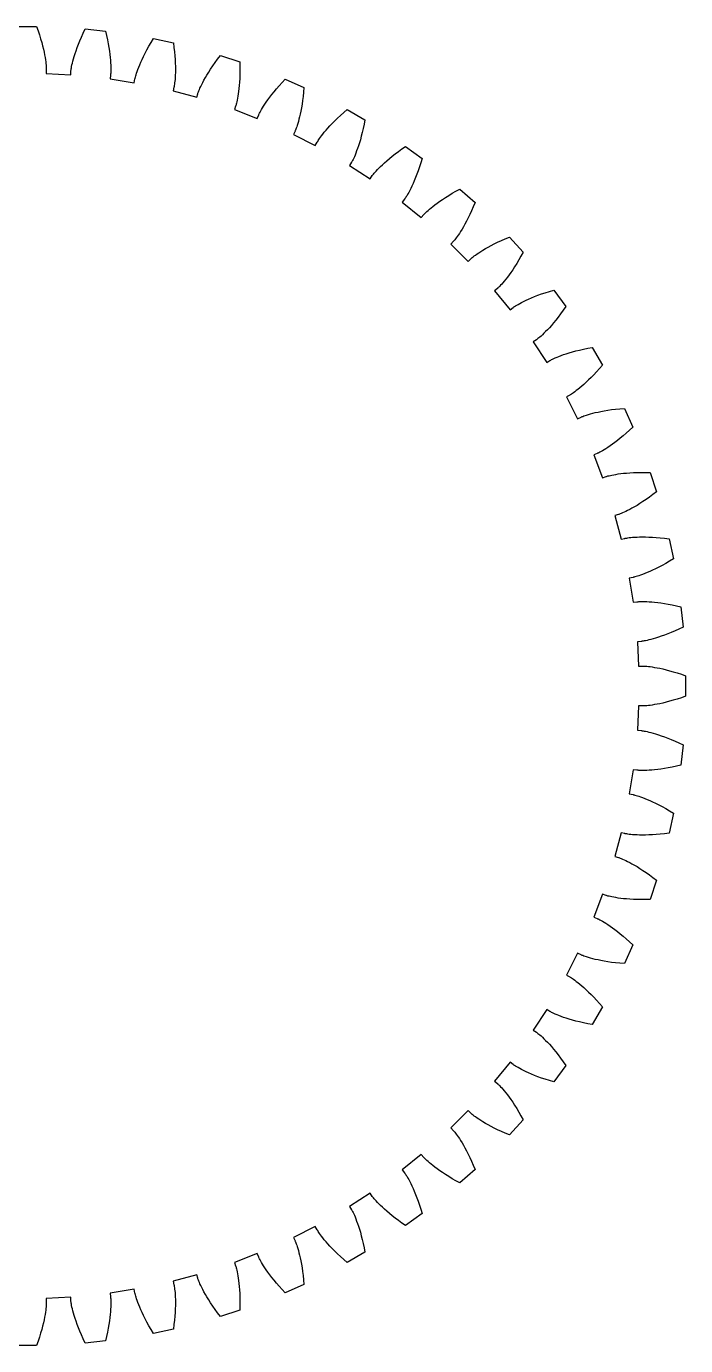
# Model space of a CAD drawing. Extents: x -108 to 108, y -108 to 108.
# Drawn here: x 0 to 108.5, y -108.5 to 108.5 of the extents above; entities that cross this region are included whole.
import ezdxf

# ---------------------------------------------------------------- set-up
doc = ezdxf.new("R2010")
doc.units = 0
doc.layers.add('1', color=7, linetype='CONTINUOUS')

msp = doc.modelspace()

# ---------------------------------------------------------------- linework, layer by layer
at = {"layer": '1', "color": 1}
for p, q in [((-1.68, 108.49), (1.68, 108.49)), ((1.68, 108.49), (1.93, 107.78)), ((1.93, 107.78), (2.15, 107.1)), ((2.15, 107.1), (2.35, 106.46)), ((2.35, 106.46), (2.52, 105.86)), ((8.8, 106.13), (9.06, 106.74)), ((9.06, 106.74), (9.35, 107.39)), ((9.35, 107.39), (9.67, 108.07)), ((9.67, 108.07), (13.01, 107.72)), ((13.01, 107.72), (13.18, 106.99)), ((13.18, 106.99), (13.33, 106.29)), ((20.52, 105.82), (20.91, 106.47)), ((20.91, 106.47), (24.2, 105.77)), ((2.52, 105.86), (2.67, 105.29)), ((2.67, 105.29), (2.8, 104.76)), ((2.8, 104.76), (2.91, 104.26)), ((2.91, 104.26), (3, 103.8)), ((8.01, 104), (8.17, 104.48)), ((8.17, 104.48), (8.35, 104.99)), ((8.35, 104.99), (8.56, 105.54)), ((8.56, 105.54), (8.8, 106.13)), ((13.33, 106.29), (13.46, 105.64)), ((13.46, 105.64), (13.57, 105.02)), ((13.57, 105.02), (13.66, 104.43)), ((13.66, 104.43), (13.73, 103.89)), ((19.55, 104.07), (19.84, 104.63)), ((19.84, 104.63), (20.17, 105.21)), ((20.17, 105.21), (20.52, 105.82)), ((24.2, 105.77), (24.29, 105.02)), ((24.29, 105.02), (24.37, 104.32)), ((24.37, 104.32), (24.43, 103.65)), ((3, 103.8), (3.07, 103.39)), ((3.07, 103.39), (3.13, 103)), ((3.13, 103), (3.18, 102.66)), ((3.18, 102.66), (3.22, 102.36)), ((3.22, 102.36), (3.24, 102.1)), ((3.24, 102.1), (3.26, 101.88)), ((7.45, 101.88), (7.5, 102.14)), ((7.5, 102.14), (7.57, 102.43)), ((7.57, 102.43), (7.65, 102.77)), ((7.65, 102.77), (7.75, 103.14)), ((7.75, 103.14), (7.87, 103.55)), ((7.87, 103.55), (8.01, 104)), ((13.73, 103.89), (13.79, 103.39)), ((13.79, 103.39), (13.83, 102.92)), ((13.83, 102.92), (13.86, 102.5)), ((13.86, 102.5), (13.88, 102.11)), ((13.88, 102.11), (13.9, 101.77)), ((18.49, 101.77), (18.65, 102.16)), ((18.65, 102.16), (18.83, 102.59)), ((18.83, 102.59), (19.04, 103.05)), ((19.04, 103.05), (19.28, 103.54)), ((19.28, 103.54), (19.55, 104.07)), ((24.43, 103.65), (24.47, 103.02)), ((24.47, 103.02), (24.5, 102.43)), ((24.5, 102.43), (24.52, 101.89)), ((30.32, 101.46), (30.67, 101.98)), ((30.67, 101.98), (31.05, 102.53)), ((31.05, 102.53), (31.47, 103.1)), ((31.47, 103.1), (31.93, 103.7)), ((31.93, 103.7), (35.12, 102.66)), ((35.12, 102.66), (35.14, 101.91)), ((3.26, 101.88), (3.27, 101.69)), ((3.28, 101.37), (3.26, 100.75)), ((3.26, 100.75), (7.29, 100.54)), ((3.27, 101.69), (3.28, 101.55)), ((3.28, 101.55), (3.28, 101.45)), ((3.28, 101.45), (3.28, 101.39)), ((3.28, 101.39), (3.28, 101.37)), ((7.29, 100.54), (7.34, 101.16)), ((7.34, 101.24), (7.36, 101.34)), ((7.34, 101.18), (7.34, 101.24)), ((7.34, 101.16), (7.34, 101.18)), ((7.36, 101.34), (7.38, 101.48)), ((7.38, 101.48), (7.41, 101.66)), ((7.41, 101.66), (7.45, 101.88)), ((13.86, 100.47), (13.77, 99.85)), ((13.77, 99.85), (17.76, 99.22)), ((13.87, 100.55), (13.86, 100.49)), ((13.86, 100.49), (13.86, 100.47)), ((13.88, 100.79), (13.87, 100.65)), ((13.87, 100.65), (13.87, 100.55)), ((13.89, 100.98), (13.88, 100.79)), ((13.9, 101.2), (13.89, 100.98)), ((13.9, 101.77), (13.9, 101.46)), ((13.9, 101.46), (13.9, 101.2)), ((17.76, 99.22), (17.87, 99.84)), ((17.87, 99.86), (17.89, 99.92)), ((17.87, 99.84), (17.87, 99.86)), ((17.89, 99.92), (17.91, 100.01)), ((17.91, 100.01), (17.94, 100.15)), ((17.94, 100.15), (17.99, 100.33)), ((17.99, 100.33), (18.05, 100.54)), ((18.05, 100.54), (18.13, 100.79)), ((18.13, 100.79), (18.23, 101.08)), ((18.23, 101.08), (18.35, 101.41)), ((18.35, 101.41), (18.49, 101.77)), ((24.48, 100.1), (24.46, 99.76)), ((24.5, 100.49), (24.48, 100.1)), ((24.52, 100.91), (24.5, 100.49)), ((24.52, 101.89), (24.52, 101.38)), ((24.52, 101.38), (24.52, 100.91)), ((29.23, 99.65), (29.45, 100.06)), ((29.45, 100.06), (29.71, 100.49)), ((29.71, 100.49), (30, 100.96)), ((30, 100.96), (30.32, 101.46)), ((35.11, 99.9), (35.07, 99.31)), ((35.13, 100.53), (35.11, 99.9)), ((35.14, 101.2), (35.13, 100.53)), ((35.14, 101.91), (35.14, 101.2)), ((24.28, 98.47), (24.13, 97.87)), ((24.13, 97.87), (28.03, 96.82)), ((24.29, 98.49), (24.28, 98.47)), ((24.3, 98.55), (24.29, 98.49)), ((24.32, 98.65), (24.3, 98.55)), ((24.34, 98.79), (24.32, 98.65)), ((24.37, 98.97), (24.34, 98.79)), ((24.4, 99.19), (24.37, 98.97)), ((24.43, 99.46), (24.4, 99.19)), ((24.46, 99.76), (24.43, 99.46)), ((28.26, 97.59), (28.31, 97.73)), ((28.31, 97.73), (28.38, 97.9)), ((28.38, 97.9), (28.47, 98.1)), ((28.47, 98.1), (28.57, 98.35)), ((28.57, 98.35), (28.7, 98.62)), ((28.7, 98.62), (28.85, 98.93)), ((28.85, 98.93), (29.02, 99.28)), ((29.02, 99.28), (29.23, 99.65)), ((34.93, 97.8), (34.87, 97.38)), ((34.98, 98.26), (34.93, 97.8)), ((35.03, 98.77), (34.98, 98.26)), ((35.07, 99.31), (35.03, 98.77)), ((40.39, 97.27), (40.76, 97.73)), ((40.76, 97.73), (41.16, 98.21)), ((41.16, 98.21), (41.6, 98.72)), ((41.6, 98.72), (42.08, 99.24)), ((42.08, 99.24), (42.59, 99.79)), ((42.59, 99.79), (45.66, 98.43)), ((45.6, 97.68), (45.53, 96.97)), ((45.66, 98.43), (45.6, 97.68)), ((28.03, 96.82), (28.21, 97.42)), ((28.21, 97.44), (28.23, 97.5)), ((28.21, 97.42), (28.21, 97.44)), ((28.23, 97.5), (28.26, 97.59)), ((34.47, 95.47), (34.45, 95.41)), ((34.5, 95.57), (34.47, 95.47)), ((34.54, 95.71), (34.5, 95.57)), ((34.58, 95.88), (34.54, 95.71)), ((34.63, 96.1), (34.58, 95.88)), ((34.69, 96.36), (34.63, 96.1)), ((34.75, 96.66), (34.69, 96.36)), ((34.81, 96.99), (34.75, 96.66)), ((34.87, 97.38), (34.81, 96.99)), ((39.03, 95.37), (39.24, 95.7)), ((39.24, 95.7), (39.48, 96.05)), ((39.48, 96.05), (39.75, 96.43)), ((39.75, 96.43), (40.05, 96.84)), ((40.05, 96.84), (40.39, 97.27)), ((45.36, 95.68), (45.26, 95.1)), ((45.45, 96.31), (45.36, 95.68)), ((45.53, 96.97), (45.45, 96.31)), ((34.44, 95.39), (34.23, 94.81)), ((34.23, 94.81), (38, 93.36)), ((34.45, 95.41), (34.44, 95.39)), ((38, 93.36), (38.24, 93.94)), ((38.24, 93.96), (38.27, 94.01)), ((38.24, 93.94), (38.24, 93.96)), ((38.27, 94.01), (38.31, 94.11)), ((38.31, 94.11), (38.37, 94.23)), ((38.37, 94.23), (38.46, 94.39)), ((38.46, 94.39), (38.56, 94.59)), ((38.56, 94.59), (38.69, 94.82)), ((38.69, 94.82), (38.85, 95.08)), ((38.85, 95.08), (39.03, 95.37)), ((44.96, 93.61), (44.86, 93.2)), ((45.06, 94.07), (44.96, 93.61)), ((45.16, 94.56), (45.06, 94.07)), ((45.26, 95.1), (45.16, 94.56)), ((50.75, 92.94), (51.2, 93.37)), ((51.2, 93.37), (51.69, 93.83)), ((51.69, 93.83), (52.22, 94.3)), ((52.22, 94.3), (52.79, 94.79)), ((52.79, 94.79), (55.7, 93.11)), ((44.23, 91.27), (43.95, 90.71)), ((44.26, 91.35), (44.23, 91.29)), ((44.23, 91.29), (44.23, 91.27)), ((44.3, 91.44), (44.26, 91.35)), ((44.35, 91.57), (44.3, 91.44)), ((44.42, 91.74), (44.35, 91.57)), ((44.49, 91.95), (44.42, 91.74)), ((44.57, 92.2), (44.49, 91.95)), ((44.66, 92.49), (44.57, 92.2)), ((44.76, 92.82), (44.66, 92.49)), ((44.86, 93.2), (44.76, 92.82)), ((49.03, 91.07), (49.31, 91.4)), ((49.31, 91.4), (49.61, 91.75)), ((49.61, 91.75), (49.96, 92.12)), ((49.96, 92.12), (50.33, 92.52)), ((50.33, 92.52), (50.75, 92.94)), ((55.41, 91.68), (55.26, 91.03)), ((55.56, 92.38), (55.41, 91.68)), ((55.7, 93.11), (55.56, 92.38)), ((43.95, 90.71), (47.55, 88.88)), ((47.55, 88.88), (47.85, 89.43)), ((47.85, 89.43), (47.86, 89.45)), ((47.86, 89.45), (47.89, 89.5)), ((47.89, 89.5), (47.94, 89.58)), ((47.94, 89.58), (48.01, 89.71)), ((48.01, 89.71), (48.11, 89.86)), ((48.11, 89.86), (48.24, 90.04)), ((48.24, 90.04), (48.39, 90.26)), ((48.39, 90.26), (48.58, 90.5)), ((48.58, 90.5), (48.79, 90.77)), ((48.79, 90.77), (49.03, 91.07)), ((54.8, 89.32), (54.65, 88.84)), ((54.96, 89.85), (54.8, 89.32)), ((55.11, 90.42), (54.96, 89.85)), ((55.26, 91.03), (55.11, 90.42)), ((53.86, 86.8), (53.76, 86.6)), ((53.97, 87.04), (53.86, 86.8)), ((54.09, 87.32), (53.97, 87.04)), ((54.22, 87.64), (54.09, 87.32)), ((54.35, 88), (54.22, 87.64)), ((54.5, 88.4), (54.35, 88)), ((54.65, 88.84), (54.5, 88.4)), ((59.73, 86.75), (60.19, 87.12)), ((60.19, 87.12), (60.68, 87.51)), ((60.68, 87.51), (61.22, 87.91)), ((61.22, 87.91), (61.79, 88.33)), ((61.79, 88.33), (62.41, 88.75)), ((62.41, 88.75), (65.12, 86.78)), ((53.52, 86.15), (53.2, 85.62)), ((53.2, 85.62), (56.58, 83.42)), ((53.53, 86.17), (53.52, 86.15)), ((53.56, 86.22), (53.53, 86.17)), ((53.61, 86.31), (53.56, 86.22)), ((53.68, 86.43), (53.61, 86.31)), ((53.76, 86.6), (53.68, 86.43)), ((57.39, 84.51), (57.56, 84.7)), ((57.56, 84.7), (57.77, 84.93)), ((57.77, 84.93), (58.01, 85.18)), ((58.01, 85.18), (58.28, 85.45)), ((58.28, 85.45), (58.59, 85.74)), ((58.59, 85.74), (58.93, 86.06)), ((58.93, 86.06), (59.31, 86.4)), ((59.31, 86.4), (59.73, 86.75)), ((64.48, 84.75), (64.26, 84.16)), ((64.69, 85.39), (64.48, 84.75)), ((64.91, 86.06), (64.69, 85.39)), ((65.12, 86.78), (64.91, 86.06)), ((56.58, 83.42), (56.93, 83.94)), ((56.93, 83.94), (56.94, 83.95)), ((56.94, 83.95), (56.98, 84)), ((56.98, 84), (57.04, 84.08)), ((57.04, 84.08), (57.13, 84.19)), ((57.13, 84.19), (57.24, 84.34)), ((57.24, 84.34), (57.39, 84.51)), ((63.64, 82.64), (63.44, 82.22)), ((63.84, 83.11), (63.64, 82.64)), ((64.05, 83.61), (63.84, 83.11)), ((64.26, 84.16), (64.05, 83.61)), ((62.42, 80.35), (62.34, 80.23)), ((62.52, 80.5), (62.42, 80.35)), ((62.64, 80.69), (62.52, 80.5)), ((62.77, 80.92), (62.64, 80.69)), ((62.92, 81.19), (62.77, 80.92)), ((63.08, 81.49), (62.92, 81.19)), ((63.26, 81.83), (63.08, 81.49)), ((63.44, 82.22), (63.26, 81.83)), ((68.47, 80.03), (68.96, 80.35)), ((68.96, 80.35), (69.5, 80.69)), ((69.5, 80.69), (70.07, 81.03)), ((70.07, 81.03), (70.69, 81.38)), ((70.69, 81.38), (71.34, 81.74)), ((71.34, 81.74), (73.84, 79.5)), ((62.24, 80.08), (61.85, 79.59)), ((61.85, 79.59), (64.99, 77.05)), ((62.25, 80.1), (62.24, 80.08)), ((62.28, 80.15), (62.25, 80.1)), ((62.34, 80.23), (62.28, 80.15)), ((65.91, 78.04), (66.1, 78.22)), ((66.1, 78.22), (66.33, 78.42)), ((66.33, 78.42), (66.59, 78.64)), ((66.59, 78.64), (66.89, 78.89)), ((66.89, 78.89), (67.23, 79.15)), ((67.23, 79.15), (67.61, 79.43)), ((67.61, 79.43), (68.02, 79.72)), ((68.02, 79.72), (68.47, 80.03)), ((73.26, 78.16), (72.98, 77.55)), ((73.55, 78.81), (73.26, 78.16)), ((73.84, 79.5), (73.55, 78.81)), ((64.99, 77.05), (65.39, 77.53)), ((65.39, 77.53), (65.41, 77.54)), ((65.41, 77.54), (65.45, 77.59)), ((65.45, 77.59), (65.52, 77.66)), ((65.52, 77.66), (65.62, 77.76)), ((65.62, 77.76), (65.75, 77.89)), ((65.75, 77.89), (65.91, 78.04)), ((72.18, 75.98), (71.93, 75.54)), ((72.44, 76.46), (72.18, 75.98)), ((72.7, 76.98), (72.44, 76.46)), ((72.98, 77.55), (72.7, 76.98)), ((70.88, 73.92), (70.73, 73.7)), ((71.06, 74.16), (70.88, 73.92)), ((71.25, 74.45), (71.06, 74.16)), ((71.46, 74.77), (71.25, 74.45)), ((71.69, 75.14), (71.46, 74.77)), ((71.93, 75.54), (71.69, 75.14)), ((78.81, 73.55), (79.5, 73.84)), ((79.5, 73.84), (81.74, 71.34)), ((70.27, 73.14), (69.83, 72.69)), ((69.83, 72.69), (72.69, 69.83)), ((70.28, 73.15), (70.27, 73.14)), ((70.32, 73.2), (70.28, 73.15)), ((70.39, 73.27), (70.32, 73.2)), ((70.48, 73.38), (70.39, 73.27)), ((70.59, 73.53), (70.48, 73.38)), ((70.73, 73.7), (70.59, 73.53)), ((74.77, 71.46), (75.14, 71.69)), ((75.14, 71.69), (75.54, 71.93)), ((75.54, 71.93), (75.98, 72.18)), ((75.98, 72.18), (76.46, 72.44)), ((76.46, 72.44), (76.98, 72.7)), ((76.98, 72.7), (77.55, 72.98)), ((77.55, 72.98), (78.16, 73.26)), ((78.16, 73.26), (78.81, 73.55)), ((72.69, 69.83), (73.14, 70.27)), ((73.14, 70.27), (73.15, 70.28)), ((73.15, 70.28), (73.2, 70.32)), ((73.2, 70.32), (73.27, 70.39)), ((73.27, 70.39), (73.38, 70.48)), ((73.38, 70.48), (73.53, 70.59)), ((73.53, 70.59), (73.7, 70.73)), ((73.7, 70.73), (73.92, 70.88)), ((73.92, 70.88), (74.16, 71.06)), ((74.16, 71.06), (74.45, 71.25)), ((74.45, 71.25), (74.77, 71.46)), ((80.69, 69.5), (80.35, 68.96)), ((81.03, 70.07), (80.69, 69.5)), ((81.38, 70.69), (81.03, 70.07)), ((81.74, 71.34), (81.38, 70.69)), ((79.43, 67.61), (79.15, 67.23)), ((79.72, 68.02), (79.43, 67.61)), ((80.03, 68.47), (79.72, 68.02)), ((80.35, 68.96), (80.03, 68.47)), ((77.53, 65.39), (77.05, 64.99)), ((77.54, 65.41), (77.53, 65.39)), ((77.59, 65.45), (77.54, 65.41)), ((77.66, 65.52), (77.59, 65.45)), ((77.76, 65.62), (77.66, 65.52)), ((77.89, 65.75), (77.76, 65.62)), ((78.04, 65.91), (77.89, 65.75)), ((78.22, 66.1), (78.04, 65.91)), ((78.42, 66.33), (78.22, 66.1)), ((78.64, 66.59), (78.42, 66.33)), ((78.89, 66.89), (78.64, 66.59)), ((79.15, 67.23), (78.89, 66.89)), ((86.06, 64.91), (86.78, 65.12)), ((86.78, 65.12), (88.75, 62.41)), ((77.05, 64.99), (79.59, 61.85)), ((81.19, 62.92), (81.49, 63.08)), ((81.49, 63.08), (81.83, 63.26)), ((81.83, 63.26), (82.22, 63.44)), ((82.22, 63.44), (82.64, 63.64)), ((82.64, 63.64), (83.11, 63.84)), ((83.11, 63.84), (83.61, 64.05)), ((83.61, 64.05), (84.16, 64.26)), ((84.16, 64.26), (84.75, 64.48)), ((84.75, 64.48), (85.39, 64.69)), ((85.39, 64.69), (86.06, 64.91)), ((79.59, 61.85), (80.08, 62.24)), ((80.08, 62.24), (80.1, 62.25)), ((80.1, 62.25), (80.15, 62.28)), ((80.15, 62.28), (80.23, 62.34)), ((80.23, 62.34), (80.35, 62.42)), ((80.35, 62.42), (80.5, 62.52)), ((80.5, 62.52), (80.69, 62.64)), ((80.69, 62.64), (80.92, 62.77)), ((80.92, 62.77), (81.19, 62.92)), ((87.91, 61.22), (87.51, 60.68)), ((88.33, 61.79), (87.91, 61.22)), ((88.75, 62.41), (88.33, 61.79)), ((85.74, 58.59), (85.45, 58.28)), ((86.06, 58.93), (85.74, 58.59)), ((86.4, 59.31), (86.06, 58.93)), ((86.75, 59.73), (86.4, 59.31)), ((87.12, 60.19), (86.75, 59.73)), ((87.51, 60.68), (87.12, 60.19)), ((83.94, 56.93), (83.42, 56.58)), ((83.42, 56.58), (85.62, 53.2)), ((83.95, 56.94), (83.94, 56.93)), ((84, 56.98), (83.95, 56.94)), ((84.08, 57.04), (84, 56.98)), ((84.19, 57.13), (84.08, 57.04)), ((84.34, 57.24), (84.19, 57.13)), ((84.51, 57.39), (84.34, 57.24)), ((84.7, 57.56), (84.51, 57.39)), ((84.93, 57.77), (84.7, 57.56)), ((85.18, 58.01), (84.93, 57.77)), ((85.45, 58.28), (85.18, 58.01)), ((87.64, 54.22), (88, 54.35)), ((88, 54.35), (88.4, 54.5)), ((88.4, 54.5), (88.84, 54.65)), ((88.84, 54.65), (89.32, 54.8)), ((89.32, 54.8), (89.85, 54.96)), ((89.85, 54.96), (90.42, 55.11)), ((90.42, 55.11), (91.03, 55.26)), ((91.03, 55.26), (91.68, 55.41)), ((91.68, 55.41), (92.38, 55.56)), ((92.38, 55.56), (93.11, 55.7)), ((93.11, 55.7), (94.79, 52.79)), ((85.62, 53.2), (86.15, 53.52)), ((86.15, 53.52), (86.17, 53.53)), ((86.17, 53.53), (86.22, 53.56)), ((86.22, 53.56), (86.31, 53.61)), ((86.31, 53.61), (86.43, 53.68)), ((86.43, 53.68), (86.6, 53.76)), ((86.6, 53.76), (86.8, 53.86)), ((86.8, 53.86), (87.04, 53.97)), ((87.04, 53.97), (87.32, 54.09)), ((87.32, 54.09), (87.64, 54.22)), ((94.3, 52.22), (93.83, 51.69)), ((94.79, 52.79), (94.3, 52.22)), ((92.12, 49.96), (91.75, 49.61)), ((92.52, 50.33), (92.12, 49.96)), ((92.94, 50.75), (92.52, 50.33)), ((93.37, 51.2), (92.94, 50.75)), ((93.83, 51.69), (93.37, 51.2)), ((89.43, 47.85), (88.88, 47.55)), ((89.45, 47.86), (89.43, 47.85)), ((89.5, 47.89), (89.45, 47.86)), ((89.58, 47.94), (89.5, 47.89)), ((89.71, 48.01), (89.58, 47.94)), ((89.86, 48.11), (89.71, 48.01)), ((90.04, 48.24), (89.86, 48.11)), ((90.26, 48.39), (90.04, 48.24)), ((90.5, 48.58), (90.26, 48.39)), ((90.77, 48.79), (90.5, 48.58)), ((91.07, 49.03), (90.77, 48.79)), ((91.4, 49.31), (91.07, 49.03)), ((91.75, 49.61), (91.4, 49.31)), ((88.88, 47.55), (90.71, 43.95)), ((96.97, 45.53), (97.68, 45.6)), ((97.68, 45.6), (98.43, 45.66)), ((98.43, 45.66), (99.79, 42.59)), ((90.71, 43.95), (91.27, 44.23)), ((91.27, 44.23), (91.29, 44.23)), ((91.29, 44.23), (91.35, 44.26)), ((91.35, 44.26), (91.44, 44.3)), ((91.44, 44.3), (91.57, 44.35)), ((91.57, 44.35), (91.74, 44.42)), ((91.74, 44.42), (91.95, 44.49)), ((91.95, 44.49), (92.2, 44.57)), ((92.2, 44.57), (92.49, 44.66)), ((92.49, 44.66), (92.82, 44.76)), ((92.82, 44.76), (93.2, 44.86)), ((93.2, 44.86), (93.61, 44.96)), ((93.61, 44.96), (94.07, 45.06)), ((94.07, 45.06), (94.56, 45.16)), ((94.56, 45.16), (95.1, 45.26)), ((95.1, 45.26), (95.68, 45.36)), ((95.68, 45.36), (96.31, 45.45)), ((96.31, 45.45), (96.97, 45.53)), ((98.72, 41.6), (98.21, 41.16)), ((99.24, 42.08), (98.72, 41.6)), ((99.79, 42.59), (99.24, 42.08)), ((95.7, 39.24), (95.37, 39.03)), ((96.05, 39.48), (95.7, 39.24)), ((96.43, 39.75), (96.05, 39.48)), ((96.84, 40.05), (96.43, 39.75)), ((97.27, 40.39), (96.84, 40.05)), ((97.73, 40.76), (97.27, 40.39)), ((98.21, 41.16), (97.73, 40.76)), ((93.94, 38.24), (93.36, 38)), ((93.36, 38), (94.81, 34.23)), ((93.96, 38.24), (93.94, 38.24)), ((94.01, 38.27), (93.96, 38.24)), ((94.11, 38.31), (94.01, 38.27)), ((94.23, 38.37), (94.11, 38.31)), ((94.39, 38.46), (94.23, 38.37)), ((94.59, 38.56), (94.39, 38.46)), ((94.82, 38.69), (94.59, 38.56)), ((95.08, 38.85), (94.82, 38.69)), ((95.37, 39.03), (95.08, 38.85)), ((96.36, 34.69), (96.66, 34.75)), ((96.66, 34.75), (96.99, 34.81)), ((96.99, 34.81), (97.38, 34.87)), ((97.38, 34.87), (97.8, 34.93)), ((97.8, 34.93), (98.26, 34.98)), ((98.26, 34.98), (98.77, 35.03)), ((98.77, 35.03), (99.31, 35.07)), ((99.31, 35.07), (99.9, 35.11)), ((99.9, 35.11), (100.53, 35.13)), ((100.53, 35.13), (101.2, 35.14)), ((101.2, 35.14), (101.91, 35.14)), ((101.91, 35.14), (102.66, 35.12)), ((102.66, 35.12), (103.7, 31.93)), ((94.81, 34.23), (95.39, 34.44)), ((95.39, 34.44), (95.41, 34.45)), ((95.41, 34.45), (95.47, 34.47)), ((95.47, 34.47), (95.57, 34.5)), ((95.57, 34.5), (95.71, 34.54)), ((95.71, 34.54), (95.88, 34.58)), ((95.88, 34.58), (96.1, 34.63)), ((96.1, 34.63), (96.36, 34.69)), ((101.98, 30.67), (101.46, 30.32)), ((102.53, 31.05), (101.98, 30.67)), ((103.1, 31.47), (102.53, 31.05)), ((103.7, 31.93), (103.1, 31.47)), ((97.42, 28.21), (96.82, 28.03)), ((97.44, 28.21), (97.42, 28.21)), ((97.5, 28.23), (97.44, 28.21)), ((97.59, 28.26), (97.5, 28.23)), ((97.73, 28.31), (97.59, 28.26)), ((97.9, 28.38), (97.73, 28.31)), ((98.1, 28.47), (97.9, 28.38)), ((98.35, 28.57), (98.1, 28.47)), ((98.62, 28.7), (98.35, 28.57)), ((98.93, 28.85), (98.62, 28.7)), ((99.28, 29.02), (98.93, 28.85)), ((99.65, 29.23), (99.28, 29.02)), ((100.06, 29.45), (99.65, 29.23)), ((100.49, 29.71), (100.06, 29.45)), ((100.96, 30), (100.49, 29.71)), ((101.46, 30.32), (100.96, 30)), ((96.82, 28.03), (97.87, 24.13)), ((97.87, 24.13), (98.47, 24.28)), ((98.47, 24.28), (98.49, 24.29)), ((98.49, 24.29), (98.55, 24.3)), ((98.55, 24.3), (98.65, 24.32)), ((98.65, 24.32), (98.79, 24.34)), ((98.79, 24.34), (98.97, 24.37)), ((98.97, 24.37), (99.19, 24.4)), ((99.19, 24.4), (99.46, 24.43)), ((99.46, 24.43), (99.76, 24.46)), ((99.76, 24.46), (100.1, 24.48)), ((100.1, 24.48), (100.49, 24.5)), ((100.49, 24.5), (100.91, 24.52)), ((100.91, 24.52), (101.38, 24.52)), ((101.38, 24.52), (101.89, 24.52)), ((101.89, 24.52), (102.43, 24.5)), ((102.43, 24.5), (103.02, 24.47)), ((103.02, 24.47), (103.65, 24.43)), ((103.65, 24.43), (104.32, 24.37)), ((104.32, 24.37), (105.02, 24.29)), ((105.02, 24.29), (105.77, 24.2)), ((105.77, 24.2), (106.47, 20.91)), ((104.07, 19.55), (103.54, 19.28)), ((104.63, 19.84), (104.07, 19.55)), ((105.21, 20.17), (104.63, 19.84)), ((105.82, 20.52), (105.21, 20.17)), ((106.47, 20.91), (105.82, 20.52)), ((99.84, 17.87), (99.22, 17.76)), ((99.22, 17.76), (99.85, 13.77)), ((99.86, 17.87), (99.84, 17.87)), ((99.92, 17.89), (99.86, 17.87)), ((100.01, 17.91), (99.92, 17.89)), ((100.15, 17.94), (100.01, 17.91)), ((100.33, 17.99), (100.15, 17.94)), ((100.54, 18.05), (100.33, 17.99)), ((100.79, 18.13), (100.54, 18.05)), ((101.08, 18.23), (100.79, 18.13)), ((101.41, 18.35), (101.08, 18.23)), ((101.77, 18.49), (101.41, 18.35)), ((102.16, 18.65), (101.77, 18.49)), ((102.59, 18.83), (102.16, 18.65)), ((103.05, 19.04), (102.59, 18.83)), ((103.54, 19.28), (103.05, 19.04)), ((99.85, 13.77), (100.47, 13.86)), ((100.47, 13.86), (100.49, 13.86)), ((100.49, 13.86), (100.55, 13.87)), ((100.55, 13.87), (100.65, 13.87)), ((100.65, 13.87), (100.79, 13.88)), ((100.79, 13.88), (100.98, 13.89)), ((100.98, 13.89), (101.2, 13.9)), ((101.2, 13.9), (101.46, 13.9)), ((101.46, 13.9), (101.77, 13.9)), ((101.77, 13.9), (102.11, 13.88)), ((102.11, 13.88), (102.5, 13.86)), ((102.5, 13.86), (102.92, 13.83)), ((102.92, 13.83), (103.39, 13.79)), ((103.39, 13.79), (103.89, 13.73)), ((103.89, 13.73), (104.43, 13.66)), ((104.43, 13.66), (105.02, 13.57)), ((105.02, 13.57), (105.64, 13.46)), ((105.64, 13.46), (106.29, 13.33)), ((106.29, 13.33), (106.99, 13.18)), ((106.99, 13.18), (107.72, 13.01)), ((107.72, 13.01), (108.07, 9.67)), ((106.13, 8.8), (105.54, 8.56)), ((106.74, 9.06), (106.13, 8.8)), ((107.39, 9.35), (106.74, 9.06)), ((108.07, 9.67), (107.39, 9.35)), ((101.16, 7.34), (100.54, 7.29)), ((100.54, 7.29), (100.75, 3.26)), ((101.18, 7.34), (101.16, 7.34)), ((101.24, 7.34), (101.18, 7.34)), ((101.34, 7.36), (101.24, 7.34)), ((101.48, 7.38), (101.34, 7.36)), ((101.66, 7.41), (101.48, 7.38)), ((101.88, 7.45), (101.66, 7.41)), ((102.14, 7.5), (101.88, 7.45)), ((102.43, 7.57), (102.14, 7.5)), ((102.77, 7.65), (102.43, 7.57)), ((103.14, 7.75), (102.77, 7.65)), ((103.55, 7.87), (103.14, 7.75)), ((104, 8.01), (103.55, 7.87)), ((104.48, 8.17), (104, 8.01)), ((104.99, 8.35), (104.48, 8.17)), ((105.54, 8.56), (104.99, 8.35)), ((100.75, 3.26), (101.37, 3.28)), ((101.37, 3.28), (101.39, 3.28)), ((101.39, 3.28), (101.45, 3.28)), ((101.45, 3.28), (101.55, 3.28)), ((101.55, 3.28), (101.69, 3.27)), ((101.69, 3.27), (101.88, 3.26)), ((101.88, 3.26), (102.1, 3.24)), ((102.1, 3.24), (102.36, 3.22)), ((102.36, 3.22), (102.66, 3.18)), ((102.66, 3.18), (103, 3.13)), ((103, 3.13), (103.39, 3.07)), ((103.39, 3.07), (103.8, 3)), ((103.8, 3), (104.26, 2.91)), ((104.26, 2.91), (104.76, 2.8)), ((104.76, 2.8), (105.29, 2.67)), ((105.29, 2.67), (105.86, 2.52)), ((105.86, 2.52), (106.46, 2.35)), ((106.46, 2.35), (107.1, 2.15)), ((107.1, 2.15), (107.78, 1.93)), ((107.78, 1.93), (108.49, 1.68)), ((108.49, 1.68), (108.49, -1.68)), ((107.1, -2.15), (106.46, -2.35)), ((107.78, -1.93), (107.1, -2.15)), ((108.49, -1.68), (107.78, -1.93)), ((100.75, -3.26), (100.54, -7.29)), ((101.37, -3.28), (100.75, -3.26)), ((101.39, -3.28), (101.37, -3.28)), ((101.45, -3.28), (101.39, -3.28)), ((101.55, -3.28), (101.45, -3.28)), ((101.69, -3.27), (101.55, -3.28)), ((101.88, -3.26), (101.69, -3.27)), ((102.1, -3.24), (101.88, -3.26)), ((102.36, -3.22), (102.1, -3.24)), ((102.66, -3.18), (102.36, -3.22)), ((103, -3.13), (102.66, -3.18)), ((103.39, -3.07), (103, -3.13)), ((103.8, -3), (103.39, -3.07)), ((104.26, -2.91), (103.8, -3)), ((104.76, -2.8), (104.26, -2.91)), ((105.29, -2.67), (104.76, -2.8)), ((105.86, -2.52), (105.29, -2.67)), ((106.46, -2.35), (105.86, -2.52)), ((100.54, -7.29), (101.16, -7.34)), ((101.16, -7.34), (101.18, -7.34)), ((101.18, -7.34), (101.24, -7.34)), ((101.24, -7.34), (101.34, -7.36)), ((101.34, -7.36), (101.48, -7.38)), ((101.48, -7.38), (101.66, -7.41)), ((101.66, -7.41), (101.88, -7.45)), ((101.88, -7.45), (102.14, -7.5)), ((102.14, -7.5), (102.43, -7.57)), ((102.43, -7.57), (102.77, -7.65)), ((102.77, -7.65), (103.14, -7.75)), ((103.14, -7.75), (103.55, -7.87)), ((103.55, -7.87), (104, -8.01)), ((104, -8.01), (104.48, -8.17)), ((104.48, -8.17), (104.99, -8.35)), ((104.99, -8.35), (105.54, -8.56)), ((105.54, -8.56), (106.13, -8.8)), ((106.13, -8.8), (106.74, -9.06)), ((106.74, -9.06), (107.39, -9.35)), ((107.39, -9.35), (108.07, -9.67)), ((108.07, -9.67), (107.72, -13.01)), ((107.72, -13.01), (106.99, -13.18)), ((99.85, -13.77), (99.22, -17.76)), ((100.47, -13.86), (99.85, -13.77)), ((100.49, -13.86), (100.47, -13.86)), ((100.55, -13.87), (100.49, -13.86)), ((100.65, -13.87), (100.55, -13.87)), ((100.79, -13.88), (100.65, -13.87)), ((100.98, -13.89), (100.79, -13.88)), ((101.2, -13.9), (100.98, -13.89)), ((101.46, -13.9), (101.2, -13.9)), ((101.77, -13.9), (101.46, -13.9)), ((102.11, -13.88), (101.77, -13.9)), ((102.5, -13.86), (102.11, -13.88)), ((102.92, -13.83), (102.5, -13.86)), ((103.39, -13.79), (102.92, -13.83)), ((103.89, -13.73), (103.39, -13.79)), ((104.43, -13.66), (103.89, -13.73)), ((105.02, -13.57), (104.43, -13.66)), ((105.64, -13.46), (105.02, -13.57)), ((106.29, -13.33), (105.64, -13.46)), ((106.99, -13.18), (106.29, -13.33)), ((99.22, -17.76), (99.84, -17.87)), ((99.84, -17.87), (99.86, -17.87)), ((99.86, -17.87), (99.92, -17.89)), ((99.92, -17.89), (100.01, -17.91)), ((100.01, -17.91), (100.15, -17.94)), ((100.15, -17.94), (100.33, -17.99)), ((100.33, -17.99), (100.54, -18.05)), ((100.54, -18.05), (100.79, -18.13)), ((100.79, -18.13), (101.08, -18.23)), ((101.08, -18.23), (101.41, -18.35)), ((101.41, -18.35), (101.77, -18.49)), ((101.77, -18.49), (102.16, -18.65)), ((102.16, -18.65), (102.59, -18.83)), ((102.59, -18.83), (103.05, -19.04)), ((103.05, -19.04), (103.54, -19.28)), ((103.54, -19.28), (104.07, -19.55)), ((104.07, -19.55), (104.63, -19.84)), ((104.63, -19.84), (105.21, -20.17)), ((105.21, -20.17), (105.82, -20.52)), ((106.47, -20.91), (105.77, -24.2)), ((105.82, -20.52), (106.47, -20.91)), ((97.87, -24.13), (96.82, -28.03)), ((98.47, -24.28), (97.87, -24.13)), ((98.49, -24.29), (98.47, -24.28)), ((98.55, -24.3), (98.49, -24.29)), ((98.65, -24.32), (98.55, -24.3)), ((98.79, -24.34), (98.65, -24.32)), ((98.97, -24.37), (98.79, -24.34)), ((99.19, -24.4), (98.97, -24.37)), ((99.46, -24.43), (99.19, -24.4)), ((99.76, -24.46), (99.46, -24.43)), ((100.1, -24.48), (99.76, -24.46)), ((100.49, -24.5), (100.1, -24.48)), ((100.91, -24.52), (100.49, -24.5)), ((101.38, -24.52), (100.91, -24.52)), ((101.89, -24.52), (101.38, -24.52)), ((102.43, -24.5), (101.89, -24.52)), ((103.02, -24.47), (102.43, -24.5)), ((103.65, -24.43), (103.02, -24.47)), ((104.32, -24.37), (103.65, -24.43)), ((105.02, -24.29), (104.32, -24.37)), ((105.77, -24.2), (105.02, -24.29)), ((96.82, -28.03), (97.42, -28.21)), ((97.42, -28.21), (97.44, -28.21)), ((97.44, -28.21), (97.5, -28.23)), ((97.5, -28.23), (97.59, -28.26)), ((97.59, -28.26), (97.73, -28.31)), ((97.73, -28.31), (97.9, -28.38)), ((97.9, -28.38), (98.1, -28.47)), ((98.1, -28.47), (98.35, -28.57)), ((98.35, -28.57), (98.62, -28.7)), ((98.62, -28.7), (98.93, -28.85)), ((98.93, -28.85), (99.28, -29.02)), ((99.28, -29.02), (99.65, -29.23)), ((99.65, -29.23), (100.06, -29.45)), ((100.06, -29.45), (100.49, -29.71)), ((100.49, -29.71), (100.96, -30)), ((100.96, -30), (101.46, -30.32)), ((101.46, -30.32), (101.98, -30.67)), ((101.98, -30.67), (102.53, -31.05)), ((102.53, -31.05), (103.1, -31.47)), ((103.7, -31.93), (102.66, -35.12)), ((103.1, -31.47), (103.7, -31.93)), ((94.81, -34.23), (93.36, -38)), ((95.39, -34.44), (94.81, -34.23)), ((95.41, -34.45), (95.39, -34.44)), ((95.47, -34.47), (95.41, -34.45)), ((95.57, -34.5), (95.47, -34.47)), ((95.71, -34.54), (95.57, -34.5)), ((95.88, -34.58), (95.71, -34.54)), ((96.1, -34.63), (95.88, -34.58)), ((96.36, -34.69), (96.1, -34.63)), ((96.66, -34.75), (96.36, -34.69)), ((96.99, -34.81), (96.66, -34.75)), ((97.38, -34.87), (96.99, -34.81)), ((97.8, -34.93), (97.38, -34.87)), ((98.26, -34.98), (97.8, -34.93)), ((98.77, -35.03), (98.26, -34.98)), ((99.31, -35.07), (98.77, -35.03)), ((99.9, -35.11), (99.31, -35.07)), ((100.53, -35.13), (99.9, -35.11)), ((101.2, -35.14), (100.53, -35.13)), ((101.91, -35.14), (101.2, -35.14)), ((102.66, -35.12), (101.91, -35.14)), ((93.36, -38), (93.94, -38.24)), ((93.94, -38.24), (93.96, -38.24)), ((93.96, -38.24), (94.01, -38.27)), ((94.01, -38.27), (94.11, -38.31)), ((94.11, -38.31), (94.23, -38.37)), ((94.23, -38.37), (94.39, -38.46)), ((94.39, -38.46), (94.59, -38.56)), ((94.59, -38.56), (94.82, -38.69)), ((94.82, -38.69), (95.08, -38.85)), ((95.08, -38.85), (95.37, -39.03)), ((95.37, -39.03), (95.7, -39.24)), ((95.7, -39.24), (96.05, -39.48)), ((96.05, -39.48), (96.43, -39.75)), ((96.43, -39.75), (96.84, -40.05)), ((96.84, -40.05), (97.27, -40.39)), ((97.27, -40.39), (97.73, -40.76)), ((97.73, -40.76), (98.21, -41.16)), ((98.21, -41.16), (98.72, -41.6)), ((99.79, -42.59), (98.43, -45.66)), ((98.72, -41.6), (99.24, -42.08)), ((99.24, -42.08), (99.79, -42.59)), ((90.71, -43.95), (88.88, -47.55)), ((91.27, -44.23), (90.71, -43.95)), ((91.29, -44.23), (91.27, -44.23)), ((91.35, -44.26), (91.29, -44.23)), ((91.44, -44.3), (91.35, -44.26)), ((91.57, -44.35), (91.44, -44.3)), ((91.74, -44.42), (91.57, -44.35)), ((91.95, -44.49), (91.74, -44.42)), ((92.2, -44.57), (91.95, -44.49)), ((92.49, -44.66), (92.2, -44.57)), ((92.82, -44.76), (92.49, -44.66)), ((93.2, -44.86), (92.82, -44.76)), ((93.61, -44.96), (93.2, -44.86)), ((94.07, -45.06), (93.61, -44.96)), ((94.56, -45.16), (94.07, -45.06)), ((95.1, -45.26), (94.56, -45.16)), ((95.68, -45.36), (95.1, -45.26)), ((96.31, -45.45), (95.68, -45.36)), ((96.97, -45.53), (96.31, -45.45)), ((97.68, -45.6), (96.97, -45.53)), ((88.88, -47.55), (89.43, -47.85)), ((98.43, -45.66), (97.68, -45.6)), ((89.43, -47.85), (89.45, -47.86)), ((89.45, -47.86), (89.5, -47.89)), ((89.5, -47.89), (89.58, -47.94)), ((89.58, -47.94), (89.71, -48.01)), ((89.71, -48.01), (89.86, -48.11)), ((89.86, -48.11), (90.04, -48.24)), ((90.04, -48.24), (90.26, -48.39)), ((90.26, -48.39), (90.5, -48.58)), ((90.5, -48.58), (90.77, -48.79)), ((90.77, -48.79), (91.07, -49.03)), ((91.07, -49.03), (91.4, -49.31)), ((91.4, -49.31), (91.75, -49.61)), ((91.75, -49.61), (92.12, -49.96)), ((92.12, -49.96), (92.52, -50.33)), ((92.52, -50.33), (92.94, -50.75)), ((92.94, -50.75), (93.37, -51.2)), ((93.37, -51.2), (93.83, -51.69)), ((93.83, -51.69), (94.3, -52.22)), ((85.62, -53.2), (83.42, -56.58)), ((86.15, -53.52), (85.62, -53.2)), ((86.17, -53.53), (86.15, -53.52)), ((86.22, -53.56), (86.17, -53.53)), ((86.31, -53.61), (86.22, -53.56)), ((86.43, -53.68), (86.31, -53.61)), ((86.6, -53.76), (86.43, -53.68)), ((86.8, -53.86), (86.6, -53.76)), ((87.04, -53.97), (86.8, -53.86)), ((87.32, -54.09), (87.04, -53.97)), ((87.64, -54.22), (87.32, -54.09)), ((88, -54.35), (87.64, -54.22)), ((94.79, -52.79), (93.11, -55.7)), ((94.3, -52.22), (94.79, -52.79)), ((88.4, -54.5), (88, -54.35)), ((88.84, -54.65), (88.4, -54.5)), ((89.32, -54.8), (88.84, -54.65)), ((89.85, -54.96), (89.32, -54.8)), ((90.42, -55.11), (89.85, -54.96)), ((91.03, -55.26), (90.42, -55.11)), ((91.68, -55.41), (91.03, -55.26)), ((92.38, -55.56), (91.68, -55.41)), ((93.11, -55.7), (92.38, -55.56)), ((83.42, -56.58), (83.94, -56.93)), ((83.94, -56.93), (83.95, -56.94)), ((83.95, -56.94), (84, -56.98)), ((84, -56.98), (84.08, -57.04)), ((84.08, -57.04), (84.19, -57.13)), ((84.19, -57.13), (84.34, -57.24)), ((84.34, -57.24), (84.51, -57.39)), ((84.51, -57.39), (84.7, -57.56)), ((84.7, -57.56), (84.93, -57.77)), ((84.93, -57.77), (85.18, -58.01)), ((85.18, -58.01), (85.45, -58.28)), ((85.45, -58.28), (85.74, -58.59)), ((85.74, -58.59), (86.06, -58.93)), ((86.06, -58.93), (86.4, -59.31)), ((86.4, -59.31), (86.75, -59.73)), ((86.75, -59.73), (87.12, -60.19)), ((87.12, -60.19), (87.51, -60.68)), ((87.51, -60.68), (87.91, -61.22)), ((79.59, -61.85), (77.05, -64.99)), ((80.08, -62.24), (79.59, -61.85)), ((80.1, -62.25), (80.08, -62.24)), ((80.15, -62.28), (80.1, -62.25)), ((80.23, -62.34), (80.15, -62.28)), ((80.35, -62.42), (80.23, -62.34)), ((80.5, -62.52), (80.35, -62.42)), ((80.69, -62.64), (80.5, -62.52)), ((80.92, -62.77), (80.69, -62.64)), ((81.19, -62.92), (80.92, -62.77)), ((81.49, -63.08), (81.19, -62.92)), ((88.75, -62.41), (86.78, -65.12)), ((87.91, -61.22), (88.33, -61.79)), ((88.33, -61.79), (88.75, -62.41)), ((77.05, -64.99), (77.53, -65.39)), ((81.83, -63.26), (81.49, -63.08)), ((82.22, -63.44), (81.83, -63.26)), ((82.64, -63.64), (82.22, -63.44)), ((83.11, -63.84), (82.64, -63.64)), ((83.61, -64.05), (83.11, -63.84)), ((84.16, -64.26), (83.61, -64.05)), ((84.75, -64.48), (84.16, -64.26)), ((85.39, -64.69), (84.75, -64.48)), ((86.06, -64.91), (85.39, -64.69)), ((86.78, -65.12), (86.06, -64.91)), ((77.53, -65.39), (77.54, -65.41)), ((77.54, -65.41), (77.59, -65.45)), ((77.59, -65.45), (77.66, -65.52)), ((77.66, -65.52), (77.76, -65.62)), ((77.76, -65.62), (77.89, -65.75)), ((77.89, -65.75), (78.04, -65.91)), ((78.04, -65.91), (78.22, -66.1)), ((78.22, -66.1), (78.42, -66.33)), ((78.42, -66.33), (78.64, -66.59)), ((78.64, -66.59), (78.89, -66.89)), ((78.89, -66.89), (79.15, -67.23)), ((79.15, -67.23), (79.43, -67.61)), ((79.43, -67.61), (79.72, -68.02)), ((79.72, -68.02), (80.03, -68.47)), ((80.03, -68.47), (80.35, -68.96)), ((80.35, -68.96), (80.69, -69.5)), ((72.69, -69.83), (69.83, -72.69)), ((73.14, -70.27), (72.69, -69.83)), ((73.15, -70.28), (73.14, -70.27)), ((73.2, -70.32), (73.15, -70.28)), ((73.27, -70.39), (73.2, -70.32)), ((73.38, -70.48), (73.27, -70.39)), ((73.53, -70.59), (73.38, -70.48)), ((73.7, -70.73), (73.53, -70.59)), ((73.92, -70.88), (73.7, -70.73)), ((74.16, -71.06), (73.92, -70.88)), ((74.45, -71.25), (74.16, -71.06)), ((74.77, -71.46), (74.45, -71.25)), ((75.14, -71.69), (74.77, -71.46)), ((81.74, -71.34), (79.5, -73.84)), ((80.69, -69.5), (81.03, -70.07)), ((81.03, -70.07), (81.38, -70.69)), ((81.38, -70.69), (81.74, -71.34)), ((69.83, -72.69), (70.27, -73.14)), ((70.27, -73.14), (70.28, -73.15)), ((70.28, -73.15), (70.32, -73.2)), ((70.32, -73.2), (70.39, -73.27)), ((70.39, -73.27), (70.48, -73.38)), ((70.48, -73.38), (70.59, -73.53)), ((70.59, -73.53), (70.73, -73.7)), ((70.73, -73.7), (70.88, -73.92)), ((75.54, -71.93), (75.14, -71.69)), ((75.98, -72.18), (75.54, -71.93)), ((76.46, -72.44), (75.98, -72.18)), ((76.98, -72.7), (76.46, -72.44)), ((77.55, -72.98), (76.98, -72.7)), ((78.16, -73.26), (77.55, -72.98)), ((78.81, -73.55), (78.16, -73.26)), ((79.5, -73.84), (78.81, -73.55)), ((70.88, -73.92), (71.06, -74.16)), ((71.06, -74.16), (71.25, -74.45)), ((71.25, -74.45), (71.46, -74.77)), ((71.46, -74.77), (71.69, -75.14)), ((71.69, -75.14), (71.93, -75.54)), ((71.93, -75.54), (72.18, -75.98)), ((64.99, -77.05), (61.85, -79.59)), ((65.39, -77.53), (64.99, -77.05)), ((65.41, -77.54), (65.39, -77.53)), ((65.45, -77.59), (65.41, -77.54)), ((65.52, -77.66), (65.45, -77.59)), ((65.62, -77.76), (65.52, -77.66)), ((65.75, -77.89), (65.62, -77.76)), ((65.91, -78.04), (65.75, -77.89)), ((66.1, -78.22), (65.91, -78.04)), ((72.18, -75.98), (72.44, -76.46)), ((72.44, -76.46), (72.7, -76.98)), ((72.7, -76.98), (72.98, -77.55)), ((72.98, -77.55), (73.26, -78.16)), ((61.85, -79.59), (62.24, -80.08)), ((62.24, -80.08), (62.25, -80.1)), ((62.25, -80.1), (62.28, -80.15)), ((62.28, -80.15), (62.34, -80.23)), ((62.34, -80.23), (62.42, -80.35)), ((66.33, -78.42), (66.1, -78.22)), ((66.59, -78.64), (66.33, -78.42)), ((66.89, -78.89), (66.59, -78.64)), ((67.23, -79.15), (66.89, -78.89)), ((67.61, -79.43), (67.23, -79.15)), ((68.02, -79.72), (67.61, -79.43)), ((68.47, -80.03), (68.02, -79.72)), ((68.96, -80.35), (68.47, -80.03)), ((73.84, -79.5), (71.34, -81.74)), ((73.26, -78.16), (73.55, -78.81)), ((73.55, -78.81), (73.84, -79.5)), ((62.42, -80.35), (62.52, -80.5)), ((62.52, -80.5), (62.64, -80.69)), ((62.64, -80.69), (62.77, -80.92)), ((62.77, -80.92), (62.92, -81.19)), ((62.92, -81.19), (63.08, -81.49)), ((63.08, -81.49), (63.26, -81.83)), ((63.26, -81.83), (63.44, -82.22)), ((63.44, -82.22), (63.64, -82.64)), ((69.5, -80.69), (68.96, -80.35)), ((70.07, -81.03), (69.5, -80.69)), ((70.69, -81.38), (70.07, -81.03)), ((71.34, -81.74), (70.69, -81.38)), ((56.58, -83.42), (53.2, -85.62)), ((56.93, -83.94), (56.58, -83.42)), ((56.94, -83.95), (56.93, -83.94)), ((56.98, -84), (56.94, -83.95)), ((57.04, -84.08), (56.98, -84)), ((57.13, -84.19), (57.04, -84.08)), ((57.24, -84.34), (57.13, -84.19)), ((57.39, -84.51), (57.24, -84.34)), ((57.56, -84.7), (57.39, -84.51)), ((63.64, -82.64), (63.84, -83.11)), ((63.84, -83.11), (64.05, -83.61)), ((64.05, -83.61), (64.26, -84.16)), ((64.26, -84.16), (64.48, -84.75)), ((53.2, -85.62), (53.52, -86.15)), ((53.52, -86.15), (53.53, -86.17)), ((53.53, -86.17), (53.56, -86.22)), ((53.56, -86.22), (53.61, -86.31)), ((53.61, -86.31), (53.68, -86.43)), ((53.68, -86.43), (53.76, -86.6)), ((53.76, -86.6), (53.86, -86.8)), ((57.77, -84.93), (57.56, -84.7)), ((58.01, -85.18), (57.77, -84.93)), ((58.28, -85.45), (58.01, -85.18)), ((58.59, -85.74), (58.28, -85.45)), ((58.93, -86.06), (58.59, -85.74)), ((59.31, -86.4), (58.93, -86.06)), ((59.73, -86.75), (59.31, -86.4)), ((60.19, -87.12), (59.73, -86.75)), ((65.12, -86.78), (62.41, -88.75)), ((64.48, -84.75), (64.69, -85.39)), ((64.69, -85.39), (64.91, -86.06)), ((64.91, -86.06), (65.12, -86.78)), ((47.55, -88.88), (43.95, -90.71)), ((47.85, -89.43), (47.55, -88.88)), ((53.86, -86.8), (53.97, -87.04)), ((53.97, -87.04), (54.09, -87.32)), ((54.09, -87.32), (54.22, -87.64)), ((54.22, -87.64), (54.35, -88)), ((54.35, -88), (54.5, -88.4)), ((54.5, -88.4), (54.65, -88.84)), ((54.65, -88.84), (54.8, -89.32)), ((60.68, -87.51), (60.19, -87.12)), ((61.22, -87.91), (60.68, -87.51)), ((61.79, -88.33), (61.22, -87.91)), ((62.41, -88.75), (61.79, -88.33)), ((43.95, -90.71), (44.23, -91.27)), ((47.86, -89.45), (47.85, -89.43)), ((47.89, -89.5), (47.86, -89.45)), ((47.94, -89.58), (47.89, -89.5)), ((48.01, -89.71), (47.94, -89.58)), ((48.11, -89.86), (48.01, -89.71)), ((48.24, -90.04), (48.11, -89.86)), ((48.39, -90.26), (48.24, -90.04)), ((48.58, -90.5), (48.39, -90.26)), ((48.79, -90.77), (48.58, -90.5)), ((49.03, -91.07), (48.79, -90.77)), ((49.31, -91.4), (49.03, -91.07)), ((54.8, -89.32), (54.96, -89.85)), ((54.96, -89.85), (55.11, -90.42)), ((55.11, -90.42), (55.26, -91.03)), ((55.26, -91.03), (55.41, -91.68)), ((44.23, -91.27), (44.23, -91.29)), ((44.23, -91.29), (44.26, -91.35)), ((44.26, -91.35), (44.3, -91.44)), ((44.3, -91.44), (44.35, -91.57)), ((44.35, -91.57), (44.42, -91.74)), ((44.42, -91.74), (44.49, -91.95)), ((44.49, -91.95), (44.57, -92.2)), ((44.57, -92.2), (44.66, -92.49)), ((44.66, -92.49), (44.76, -92.82)), ((44.76, -92.82), (44.86, -93.2)), ((44.86, -93.2), (44.96, -93.61)), ((49.61, -91.75), (49.31, -91.4)), ((49.96, -92.12), (49.61, -91.75)), ((50.33, -92.52), (49.96, -92.12)), ((50.75, -92.94), (50.33, -92.52)), ((51.2, -93.37), (50.75, -92.94)), ((55.7, -93.11), (52.79, -94.79)), ((55.41, -91.68), (55.56, -92.38)), ((55.56, -92.38), (55.7, -93.11)), ((38, -93.36), (34.23, -94.81)), ((34.23, -94.81), (34.44, -95.39)), ((34.44, -95.39), (34.45, -95.41)), ((34.45, -95.41), (34.47, -95.47)), ((38.24, -93.94), (38, -93.36)), ((38.24, -93.96), (38.24, -93.94)), ((38.27, -94.01), (38.24, -93.96)), ((38.31, -94.11), (38.27, -94.01)), ((38.37, -94.23), (38.31, -94.11)), ((38.46, -94.39), (38.37, -94.23)), ((38.56, -94.59), (38.46, -94.39)), ((38.69, -94.82), (38.56, -94.59)), ((38.85, -95.08), (38.69, -94.82)), ((39.03, -95.37), (38.85, -95.08)), ((39.24, -95.7), (39.03, -95.37)), ((44.96, -93.61), (45.06, -94.07)), ((45.06, -94.07), (45.16, -94.56)), ((45.16, -94.56), (45.26, -95.1)), ((45.26, -95.1), (45.36, -95.68)), ((51.69, -93.83), (51.2, -93.37)), ((52.22, -94.3), (51.69, -93.83)), ((52.79, -94.79), (52.22, -94.3)), ((28.03, -96.82), (24.13, -97.87)), ((28.21, -97.42), (28.03, -96.82)), ((28.21, -97.44), (28.21, -97.42)), ((28.23, -97.5), (28.21, -97.44)), ((28.26, -97.59), (28.23, -97.5)), ((28.31, -97.73), (28.26, -97.59)), ((34.47, -95.47), (34.5, -95.57)), ((34.5, -95.57), (34.54, -95.71)), ((34.54, -95.71), (34.58, -95.88)), ((34.58, -95.88), (34.63, -96.1)), ((34.63, -96.1), (34.69, -96.36)), ((34.69, -96.36), (34.75, -96.66)), ((34.75, -96.66), (34.81, -96.99)), ((34.81, -96.99), (34.87, -97.38)), ((34.87, -97.38), (34.93, -97.8)), ((39.48, -96.05), (39.24, -95.7)), ((39.75, -96.43), (39.48, -96.05)), ((40.05, -96.84), (39.75, -96.43)), ((40.39, -97.27), (40.05, -96.84)), ((40.76, -97.73), (40.39, -97.27)), ((45.36, -95.68), (45.45, -96.31)), ((45.45, -96.31), (45.53, -96.97)), ((45.53, -96.97), (45.6, -97.68)), ((17.76, -99.22), (13.77, -99.85)), ((17.87, -99.84), (17.76, -99.22)), ((24.13, -97.87), (24.28, -98.47)), ((24.28, -98.47), (24.29, -98.49)), ((24.29, -98.49), (24.3, -98.55)), ((24.3, -98.55), (24.32, -98.65)), ((24.32, -98.65), (24.34, -98.79)), ((24.34, -98.79), (24.37, -98.97)), ((24.37, -98.97), (24.4, -99.19)), ((24.4, -99.19), (24.43, -99.46)), ((24.43, -99.46), (24.46, -99.76)), ((24.46, -99.76), (24.48, -100.1)), ((28.38, -97.9), (28.31, -97.73)), ((28.47, -98.1), (28.38, -97.9)), ((28.57, -98.35), (28.47, -98.1)), ((28.7, -98.62), (28.57, -98.35)), ((28.85, -98.93), (28.7, -98.62)), ((29.02, -99.28), (28.85, -98.93)), ((29.23, -99.65), (29.02, -99.28)), ((29.45, -100.06), (29.23, -99.65)), ((34.93, -97.8), (34.98, -98.26)), ((34.98, -98.26), (35.03, -98.77)), ((35.03, -98.77), (35.07, -99.31)), ((35.07, -99.31), (35.11, -99.9)), ((41.16, -98.21), (40.76, -97.73)), ((41.6, -98.72), (41.16, -98.21)), ((42.08, -99.24), (41.6, -98.72)), ((42.59, -99.79), (42.08, -99.24)), ((45.66, -98.43), (42.59, -99.79)), ((45.6, -97.68), (45.66, -98.43)), ((3.26, -101.88), (3.24, -102.1)), ((7.29, -100.54), (3.26, -100.75)), ((3.26, -100.75), (3.28, -101.37)), ((3.27, -101.69), (3.26, -101.88)), ((3.28, -101.55), (3.27, -101.69)), ((3.28, -101.37), (3.28, -101.39)), ((3.28, -101.39), (3.28, -101.45)), ((3.28, -101.45), (3.28, -101.55)), ((7.34, -101.16), (7.29, -100.54)), ((7.34, -101.18), (7.34, -101.16)), ((7.34, -101.24), (7.34, -101.18)), ((7.36, -101.34), (7.34, -101.24)), ((7.38, -101.48), (7.36, -101.34)), ((7.41, -101.66), (7.38, -101.48)), ((7.45, -101.88), (7.41, -101.66)), ((7.5, -102.14), (7.45, -101.88)), ((13.77, -99.85), (13.86, -100.47)), ((13.86, -100.47), (13.86, -100.49)), ((13.86, -100.49), (13.87, -100.55)), ((13.87, -100.55), (13.87, -100.65)), ((13.87, -100.65), (13.88, -100.79)), ((13.88, -100.79), (13.89, -100.98)), ((13.9, -101.77), (13.88, -102.11)), ((13.89, -100.98), (13.9, -101.2)), ((13.9, -101.2), (13.9, -101.46)), ((13.9, -101.46), (13.9, -101.77)), ((17.87, -99.86), (17.87, -99.84)), ((17.89, -99.92), (17.87, -99.86)), ((17.91, -100.01), (17.89, -99.92)), ((17.94, -100.15), (17.91, -100.01)), ((17.99, -100.33), (17.94, -100.15)), ((18.05, -100.54), (17.99, -100.33)), ((18.13, -100.79), (18.05, -100.54)), ((18.23, -101.08), (18.13, -100.79)), ((18.35, -101.41), (18.23, -101.08)), ((18.49, -101.77), (18.35, -101.41)), ((18.65, -102.16), (18.49, -101.77)), ((24.48, -100.1), (24.5, -100.49)), ((24.5, -100.49), (24.52, -100.91)), ((24.52, -101.89), (24.5, -102.43)), ((24.52, -100.91), (24.52, -101.38)), ((24.52, -101.38), (24.52, -101.89)), ((29.71, -100.49), (29.45, -100.06)), ((30, -100.96), (29.71, -100.49)), ((30.32, -101.46), (30, -100.96)), ((30.67, -101.98), (30.32, -101.46)), ((35.11, -99.9), (35.13, -100.53)), ((35.14, -101.91), (35.12, -102.66)), ((35.13, -100.53), (35.14, -101.2)), ((35.14, -101.2), (35.14, -101.91)), ((3, -103.8), (2.91, -104.26)), ((3.07, -103.39), (3, -103.8)), ((3.13, -103), (3.07, -103.39)), ((3.18, -102.66), (3.13, -103)), ((3.22, -102.36), (3.18, -102.66)), ((3.24, -102.1), (3.22, -102.36)), ((7.57, -102.43), (7.5, -102.14)), ((7.65, -102.77), (7.57, -102.43)), ((7.75, -103.14), (7.65, -102.77)), ((7.87, -103.55), (7.75, -103.14)), ((8.01, -104), (7.87, -103.55)), ((8.17, -104.48), (8.01, -104)), ((13.73, -103.89), (13.66, -104.43)), ((13.79, -103.39), (13.73, -103.89)), ((13.83, -102.92), (13.79, -103.39)), ((13.86, -102.5), (13.83, -102.92)), ((13.88, -102.11), (13.86, -102.5)), ((18.83, -102.59), (18.65, -102.16)), ((19.04, -103.05), (18.83, -102.59)), ((19.28, -103.54), (19.04, -103.05)), ((19.55, -104.07), (19.28, -103.54)), ((19.84, -104.63), (19.55, -104.07)), ((24.43, -103.65), (24.37, -104.32)), ((24.47, -103.02), (24.43, -103.65)), ((24.5, -102.43), (24.47, -103.02)), ((31.05, -102.53), (30.67, -101.98)), ((31.47, -103.1), (31.05, -102.53)), ((31.93, -103.7), (31.47, -103.1)), ((35.12, -102.66), (31.93, -103.7)), ((2.52, -105.86), (2.35, -106.46)), ((2.67, -105.29), (2.52, -105.86)), ((2.8, -104.76), (2.67, -105.29)), ((2.91, -104.26), (2.8, -104.76)), ((8.35, -104.99), (8.17, -104.48)), ((8.56, -105.54), (8.35, -104.99)), ((8.8, -106.13), (8.56, -105.54)), ((9.06, -106.74), (8.8, -106.13)), ((13.33, -106.29), (13.18, -106.99)), ((13.46, -105.64), (13.33, -106.29)), ((13.57, -105.02), (13.46, -105.64)), ((13.66, -104.43), (13.57, -105.02)), ((20.17, -105.21), (19.84, -104.63)), ((20.52, -105.82), (20.17, -105.21)), ((20.91, -106.47), (20.52, -105.82)), ((24.2, -105.77), (20.91, -106.47)), ((24.29, -105.02), (24.2, -105.77)), ((24.37, -104.32), (24.29, -105.02)), ((1.68, -108.49), (-1.68, -108.49)), ((1.93, -107.78), (1.68, -108.49)), ((2.15, -107.1), (1.93, -107.78)), ((2.35, -106.46), (2.15, -107.1)), ((9.35, -107.39), (9.06, -106.74)), ((9.67, -108.07), (9.35, -107.39)), ((13.01, -107.72), (9.67, -108.07)), ((13.18, -106.99), (13.01, -107.72))]:
    msp.add_line(p, q, dxfattribs=at)

doc.saveas('drawing.dxf')
